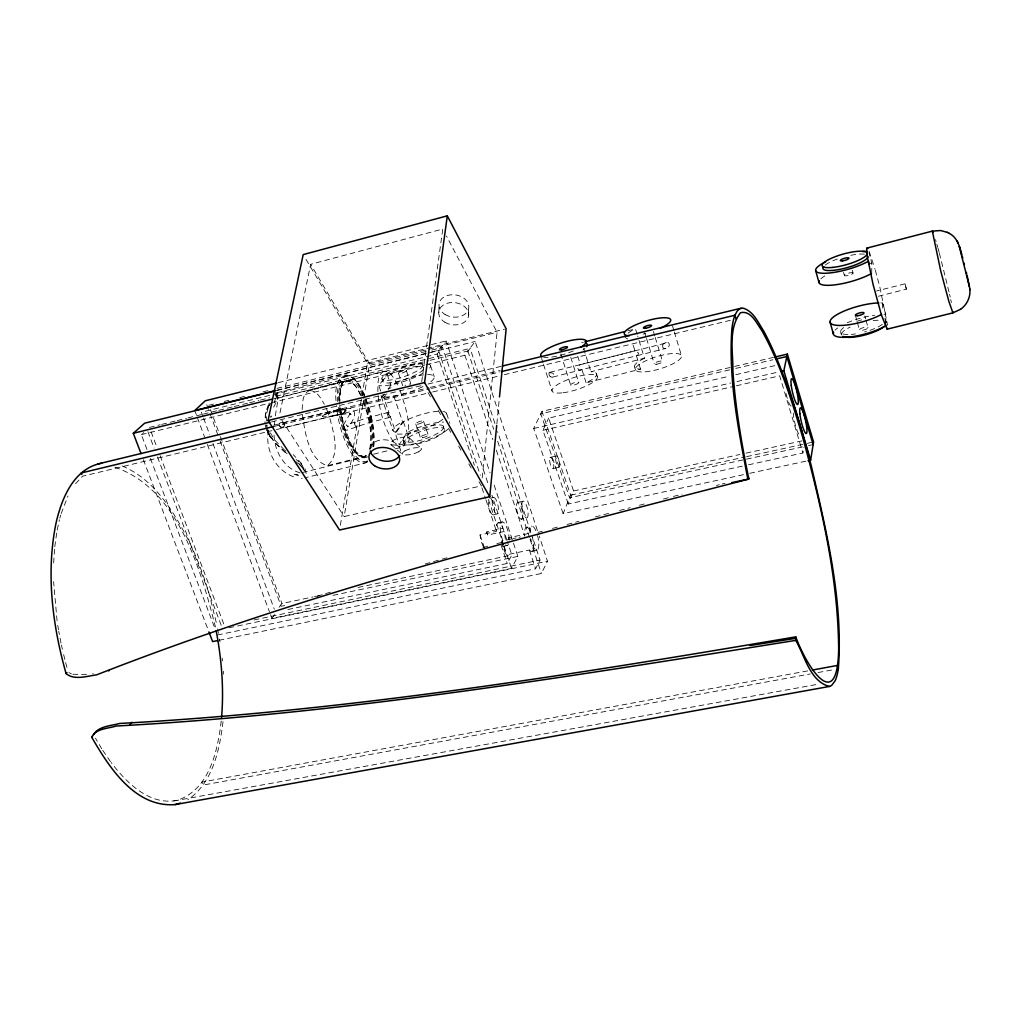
<?xml version="1.0" encoding="UTF-8"?>
<svg xmlns="http://www.w3.org/2000/svg" width="1021" height="1021" viewBox="0 0 1021 1021"><rect width="100%" height="100%" fill="white"/><g stroke="black" fill="none" stroke-linecap="round" stroke-linejoin="round"><path stroke-width="0.75" stroke-dasharray="5 3.75" d="M302.165 409.6C302.548 403.104 302.318 393.366 309.554 390.596L384.036 371.236C391.783 371.695 395.153 380.795 398.432 386.653M871.704 273.386L871.819 263.341L868.986 252.902M468.601 315.208L468.741 307.461M438.826 312.324L439.043 304.577M53.654 562.954L54.572 548.698M274.279 424.838L274.585 421.494M373.724 446.764C375.052 430.096 371.414 413.314 365.378 397.833M372.971 446.7C374.158 430.505 370.636 414.232 364.995 399.122M496.857 423.868L499.333 398.509M373.648 446.534C374.988 430.466 371.478 414.296 365.888 399.3M271.19 416.887L271.28 415.968M482.18 477.968L497.074 332.284L446.458 236.004M54.777 546.733L56.87 531.75M221.225 721.005C217.626 750.907 209.637 789.31 177.514 800.222C149.832 806.194 126.438 782.622 111.225 762.61M268.434 430.058C264.784 449.368 275.274 470.477 294.227 477.037M306.16 473.463L305.088 468.92L301.093 463.917M223.012 721.63C219.579 749.848 212.942 782.622 187.851 799.737M361.217 395.523C357.835 389.346 353.343 379.952 345.047 380.705L278.312 398.088M421.737 381.599L442.782 229.023L310.665 264.299L279.282 416.185M275.313 415.828L277.929 400.194L276.206 394.476L275.644 397.718M906.393 289.173L905.053 283.787L906.367 289.173L877.843 296.396M905.002 283.838L876.516 290.985M479.015 481.772L481.376 485.894L344.179 516.549L363.502 400.092M363.77 398.522L369.513 363.897L310.665 264.299M340.35 525.317L367.432 363.195L304.807 257.318M748.508 464.81L802.889 452.992L803.872 447.3M371.644 447.9C373.954 431.449 370.01 414.654 364.063 399.339M57.189 529.976L59.422 519.817M270.642 417.474L270.961 416.096M369.679 449.291C372.818 432.419 368.441 414.96 362.251 399.275M275.542 398.152L274.917 400.628M370.138 449.074C373.507 432.342 369.091 414.947 362.966 399.364M274.84 400.908L274.407 402.568M59.843 518.209L60.711 515.069M61.171 513.537L68.024 495.989M275.81 394.17L276.793 393.034L278.312 398.113M268.025 408.094L266.404 414.756L266.315 420.984M268.395 407.149L269.238 405.171M743.479 474.663L563.133 513.627L570.688 495.134L541.96 411.374L733.014 366.807M742.293 466.163L568.276 504.004L573.572 490.973L548.647 418.125L729.658 376.136M273.654 407.149L277.482 399.658M568.276 504.004L542.93 430.313L548.647 418.125M563.133 513.627L533.728 428.488L541.96 411.374M269.289 404.342L265.894 412.663L265.064 421.073M218.979 640.282L541.385 573.496L547.498 561.231L539.228 536.076M217.435 634.998L535.591 568.786L540.02 560.07L532.12 536.153M270.501 614.642L271.905 618.432L511.483 568.365L517.877 556.394L493.054 481.848M287.845 609.524L507.246 563.464L511.853 554.977L507.45 541.768M662.884 345.43C660.893 349.054 667.415 349.373 668.615 346.77A2.604 2.016 -79.3 0 0 667.619 342.405M268.434 404.827L265.46 412.624L264.95 423.039M277.584 399.492C279.524 397.948 274.177 396.186 276.78 393.123M438.022 411.284A28.46 7.249 -18.8 0 0 403.384 421.724L395.395 433.721L399.185 444.697L407.098 432.547A28.422 7.402 -18.8 0 1 443.535 422.094M381.088 395.51A23.343 5.526 -18.8 0 0 383.807 397.628L388.912 412.471A2.616 0.804 75.7 0 0 388.197 413.862A2.616 0.804 75.7 0 0 389.32 417.13A2.616 0.804 75.7 0 0 390.201 416.211L395.689 432.164L402.606 421.801L392.957 393.647M383.807 397.628L385.402 395.408M382.403 395.982L382.645 396.671L384.47 394.132M388.133 389.052L390.89 385.249A28.614 6.751 -18.8 0 1 423.626 374.886M380.731 391.12L378.817 385.542L387.125 374.286A28.652 6.611 -18.7 0 1 423.804 363.591M275.721 395.089L277.725 392.409M271.905 618.432L276.512 612.358M279.141 607.214L281.949 603.513L313.026 596.953M426.178 364.739L464.887 355.244L470.145 348.403L495.108 424.047M429.969 360.324L467.848 351.007L475.186 341.473L538.731 534.57M275.619 395.05L277.635 392.511M276.091 394.259L276.729 393.838M75.592 483.712L82.51 476.233L271.905 430.645M203.039 416.708L201.379 412.242L437.128 354.07L442.565 347.382L488.88 486.149M431.526 352.003L438.532 350.267L446.126 340.937L490.042 472.838M344.485 412.012L344.932 410.71L343.873 409.715M146.986 449.482L141.345 434.64L143.655 432.572M277.023 392.791L344.434 374.962C355.206 374.605 360.158 387.265 364.306 395.28M549.375 372.55L553.191 373.265L554.084 376.085A5.73 3.42 80.4 0 1 551.455 377.094L550.498 376.507M367.637 456.834C358.83 461.466 352.998 448.308 349.616 442.157C344.307 430.849 341.103 418.584 339.814 406.179M367.522 461.632L365.212 462.909L304.973 477.815M367.675 461.671C361.038 466.252 354.708 458.263 351.466 453.273C342.584 438.953 338.13 422.222 336.381 405.579M302.305 414.335C305.062 431.666 308.176 459.373 327.231 465.742C341.346 454.307 332.999 431.079 329.221 415.866A2.501 0.842 75.6 0 1 328.52 413.888L329.17 413.518A36.424 32.953 34.4 0 1 331.098 412.612L333.101 411.731M367.637 460.93C361.498 464.006 356.227 457.063 353.177 452.686C344.217 438.571 339.802 421.954 338.053 405.465M418.725 451.907L421.545 449.342A1.417 1.047 -37.7 0 0 421.571 448.73L418.533 447.453M404.98 450.695L402.146 453.235A1.404 1.047 -37 0 0 402.121 453.847L405.158 455.149M634.909 350.841L580.4 364.688C576.533 365.531 576.788 371.733 581.957 369.628L637.512 355.525L638.623 353.113L634.947 350.841L632.241 342.188M343.541 413.377L346.068 410.697M324.716 414.615L324.908 414.526A49.11 44.503 35.2 0 1 326.171 413.939L333.688 411.093A57.125 50.808 27.8 0 1 336.751 410.123L337.338 410.059M363.361 395.204C352.5 365.02 332.604 371.567 336.113 401.674M378.153 395.893C379.365 407.89 382.39 419.746 387.278 430.785C390.673 436.809 394.693 448.449 403.333 446.675C414.539 430.403 405.516 407.609 400.041 390.328M317.365 596.2L322.827 594.503M325.597 593.66L331.136 591.95M337.058 410.314L338.462 409.919M425.119 564.039L430.747 562.405M433.58 561.601L439.26 559.967M442.119 559.151L447.836 557.517M483.01 547.588L488.536 546.031M496.882 543.708L502.485 542.151M538.016 532.375L542.355 531.188M552.501 528.431L558.334 526.849M567.127 524.475L578.933 521.297M595.345 516.92L608.886 513.321M619.517 510.5L630.212 507.692M639.427 505.267L645.055 503.8M663.433 499.014L670.529 497.163M627.8 330.791L635.47 328.826L637.27 334.697M673.401 496.423L681.99 494.202M388.503 412.356L366.348 418.087L346.208 424.991L347.816 426.638L347.995 425.91L347.727 426.88C357.031 417.921 358.524 404.278 341.078 409.37M389.652 417.398L367.726 423.077L346.821 430.224L343.592 429.088L342.609 426.37L350.216 413.403L349.961 414.36L350.063 412.816L350.662 414.539L349.424 413.786L351.109 414.552L346.974 413.811L329.311 415.866M343.554 413.416A22.322 20.739 45.8 0 1 340.248 414.5L338.41 414.909A58.044 53.96 47.7 0 1 335.258 415.547L327.116 416.645A49.57 45.205 39 0 1 325.699 416.759L325.482 416.759A20.65 18.774 37.7 0 1 323.517 416.785L322.355 416.479M549.77 372.308L667.594 342.609M552.859 377.043L581.064 369.896M637.091 355.704L665.947 348.391M644.481 358.231A24.121 6.279 -16.9 0 0 640.537 369.155L586.131 382.837A23.789 6.152 -17.6 0 0 590.929 371.759L644.481 358.231L637.717 336.177M716.436 485.447L719.307 484.733M278.414 382.62L429.892 344.97M431.436 344.588L446.126 340.937M367.432 363.195L504.604 329.17M369.513 363.897L497.074 332.284M327.818 465.602L367.471 455.736M373.571 454.217L388.822 450.427M394.923 448.908L402.555 447.007M302.42 472.544L364.318 457.178L367.496 454.651L364.14 456.527L360.298 455.506L355.882 451.512L351.505 444.99L343.962 426.242L340.07 405.669M722.179 484.018L725.063 483.303M208.833 405.26L213.478 404.112M224.314 401.432L228.946 400.27M239.782 397.59L244.427 396.442M263.01 391.847L269.199 390.316M276.933 388.401L425.527 351.607M431.73 350.075L442.565 347.382M277.125 390.175L429.981 352.373M276.385 390.622L475.186 341.473M149.411 427.416L160.195 424.749M161.739 424.379L175.625 420.958M177.169 420.575L186.409 418.291M187.953 417.921L201.839 414.5M203.383 414.118L217.256 410.697M218.8 410.314L232.673 406.907M234.217 406.524L248.09 403.104M249.635 402.721L258.887 400.449M260.432 400.066L269.684 397.782M275.849 396.263L470.145 348.403M274.036 398.675L428.424 360.707M141.345 434.64L269.838 403.116M271.382 402.733L424.634 365.122M271.522 421.928L421.839 385.53M428.041 384.024L500.877 366.386M273.756 425.195L428.769 387.75M430.326 387.38L500.086 370.534M273.717 426.523L429.981 388.822M431.5 388.452L500.162 371.886M276.461 429.56L431.156 392.319M432.674 391.962L498.312 376.162M504.336 374.707L731.534 320.032M363.744 457.319C348.008 454.141 341.001 422.681 338.972 405.631M734.558 366.437L773.395 357.376M729.607 369.844L540.785 413.824L569.603 497.776L744.896 459.501M735.796 368.402L772.935 359.749M735.847 374.707L779.163 364.663M533.728 428.488L730.755 383.015M736.971 381.573L777.338 372.257M542.93 430.313L734.814 386.142M736.358 385.785L779.687 375.817L802.889 452.992M337.619 415.062L340.248 414.5M550.179 457.408L556.113 456.068M553.267 468.562L559.214 467.235M489.863 498.274L493.692 497.418M498.082 522.88L502.345 521.935M517.928 502.306L523.275 501.132M573.572 490.973L739.842 454.498M746.057 453.145L801.995 440.868M570.688 495.134L745.075 456.974M746.632 456.642L805.786 443.701M807.343 443.356L813.571 441.991M746.453 459.156L802.289 446.968M808.504 445.615L813.15 444.594M493.156 514.826L497.01 513.984A8.462 2.68 77.6 0 0 496.857 501.464A8.462 2.68 77.6 0 0 492.16 501.668A8.462 2.68 77.6 0 0 497.01 513.984M496.321 450.184L524.756 536.076A12.29 3.727 78 0 1 526.211 527.385L531.979 526.121M521.323 519.191A8.627 2.642 77.7 0 0 521.067 506.403A8.627 2.642 77.7 0 0 516.46 506.646A8.627 2.642 77.7 0 0 521.323 519.191L526.683 518.03A8.627 2.616 77.7 0 0 526.402 505.229A8.627 2.616 77.7 0 0 521.82 505.472A8.627 2.616 77.7 0 0 526.683 518.03M749.708 473.31L806.769 460.982M506.965 540.3L504.017 531.507L487.732 535.004A12.01 3.893 78 0 0 486.685 531.89L502.983 528.38L491.905 495.198M483.533 546.924A12.01 3.893 78 0 1 480.061 534.915L496.5 531.367A12.048 3.803 77.9 0 1 500.481 523.901A12.048 3.803 77.9 0 1 505.331 541.347M384.036 371.236C376.723 374.681 378.127 385.134 377.859 391.86M509.122 539.93L508.407 537.812L531.06 532.975L497.61 431.615M503.276 545.125L501.885 540.964L506.161 540.045M507.59 539.739L511.866 538.833M513.295 538.526L516.167 537.914M519.025 537.301L520.455 536.995M501.885 540.964A12.239 3.854 78 0 0 506.531 554.85L529.376 550.025A12.29 3.727 78 0 0 533.153 549.081A12.29 3.727 78 0 0 532.464 537.493M314.57 596.634L319.241 595.651M358.065 587.445L511.853 554.977M284.642 605.542L281.132 606.283L219.362 438.953M333.025 595.345L517.877 556.394M254.089 619.938L540.02 560.07M228.959 627.775L547.498 561.231M334.799 415.598L283.915 427.748L281.017 427.608L279.422 425.54L280.673 426.88L280.009 426.472M531.967 551.187L536.829 550.217L531.188 551.34M507.067 545.546L503.723 546.209A12.048 3.803 77.9 0 1 502.472 546.222M807.688 670.899L201.852 782.099L203.013 785.085L810.24 673.962M818.051 672.533L835.216 669.393M173.749 800.975L818.587 684.134M339.406 409.638L282.243 422.911L284.463 424.838L283.532 423.319M93.345 673.732L92.439 673.886M364.778 457.14C347.421 453.515 342.686 422.528 339.853 405.567M309.554 390.596C317.059 390.469 321.053 398.726 324.346 404.316M302.165 478.492L301.437 478.543M86.568 674.651L72.772 674.256M341.741 409.281L344.549 409.395L346.017 410.48M299.944 472.761C283.417 468.218 273.985 449.967 274.049 433.67M114.76 467.184C177.973 488.689 200.665 568.991 215.431 626.971M71.406 673.873L68.943 672.597M122.073 465.959C154.694 479.398 174.004 512.044 189.396 542.113A197.819 98.539 79.5 0 1 209.65 595.6L217.128 626.052M391.017 444.748L397.59 445.309A29.915 25.117 -48.7 0 0 403.014 444.033C411.08 443.344 411.603 434.563 402.593 437.371A30.26 25.653 -50.3 0 0 397.169 438.634C394.987 439.515 388.516 441.621 391.017 444.748L402.772 454.575M287.169 453.771L286.301 453.082M285.854 452.724L276.142 443.905L269.748 435.533A21.62 12.622 59.9 0 1 265.6 424.978M296.103 459.463L298.923 461.875M285.446 452.66L274.049 441.863L266.813 430.122M285.918 451.244L285.025 450.478M409.191 437.907L420.92 448.002M284.578 450.095L274.572 439.885L268.663 430.058M298.566 463.164L302.203 466.878L304.5 471L301.118 463.075L293.231 454.626M110.51 761.666L102.7 750.295M269.94 436.235L270.003 436.312A1.723 0.766 63.2 0 0 270.323 436.733M281.873 420.205L344.179 516.549M269.659 435.814L269.518 435.571A16.234 7.313 62.9 0 1 265.345 425.515M101.781 748.827L95.502 738.247M428.016 392.575L431.156 398.062M438.213 410.416L440.574 414.526M448.423 428.258L450.772 432.368M458.62 446.088L460.969 450.21M468.818 463.93L471.166 468.052M284.17 425.974A2.45 2.246 37.1 0 0 284.323 424.277L284.336 424.404M360.464 395.369C351.735 372.882 337.657 380.054 339.789 400.666M362.481 395.752C353.84 371.35 336.394 376.94 338.691 400.538M364.293 395.459C353.687 366.054 334.416 372.193 337.785 401.661M326.261 408.311L328.52 413.888M267.132 430.849L268.842 434.41L266.813 430.058M869.101 251.357L874.487 267.387M303.199 469.596L302.79 466.316M143.31 459.59L208.335 630.378M147.879 431.628L154.082 448.028M157.464 456.961L221.225 625.35M150.368 458.391L215.176 629.064M151.095 431.857L157.26 448.168M160.067 455.583L224.569 626.115M195.266 411.884L196.249 414.552M197.359 417.538L204.557 436.95M207.34 444.416L269.391 611.656M206.74 404.75L209.484 412.19M210.032 413.671L218.813 437.473M203.587 418.202L209.662 434.614M212.981 443.561L274.292 609.154M210.479 409.727L219.821 435.074M220.37 436.567L281.949 603.513M266.175 425.017L267.732 429.318M268.255 430.747L270.374 436.643M381.229 396.339L393.085 430.734M381.892 378.753L382.811 381.433M403.04 440.293L403.946 442.935M398.484 373.329L402.708 385.721M415.751 423.983L420.384 437.562M387.125 374.286L390.89 385.249M403.384 421.724L407.098 432.547M406.371 370.61A4.173 0.957 -18.7 0 1 400.615 373.405A4.173 0.957 -18.7 0 1 400.232 371.784A4.173 0.957 -18.7 0 1 406.371 370.61L411.004 384.292M423.549 421.188L428.156 434.755M422.911 365.11A21.62 4.952 -18.7 0 1 393.276 379.57A21.62 4.952 -18.7 0 1 391.056 371.261A21.62 4.952 -18.7 0 1 422.911 365.11L423.817 367.79A21.62 4.99 -18.7 0 1 394.208 382.275A21.62 4.99 -18.7 0 1 391.962 373.928A21.62 4.99 -18.7 0 1 423.817 367.79M443.701 426.752A21.441 5.577 -18.8 0 1 414.513 441.659A21.441 5.577 -18.8 0 1 411.935 432.33A21.441 5.577 -18.8 0 1 443.701 426.752L444.594 429.382A21.428 5.603 -18.8 0 1 415.419 444.314A21.428 5.603 -18.8 0 1 412.829 434.946A21.428 5.603 -18.8 0 1 444.594 429.382M480.061 534.915L484.656 548.558M486.685 531.89L487.732 535.004M430.492 365.569L434.219 376.672M446.636 413.594L449.865 423.166M438.532 350.267L480.355 475.288M488.434 499.448L503.583 544.755M504.093 546.273L511.483 568.365M503.749 546.516L506.531 554.85M437.128 354.07L474.357 465.257M481.912 487.796L485.434 498.312M485.932 499.818L496.5 531.367M501.081 545.061L507.246 563.464M467.848 351.007L493.692 429.203M497.674 441.263L529.58 537.786M530.078 539.292L541.385 573.496M464.887 355.244L492.824 439.63M529.376 550.025L535.591 568.786M541.615 358.473L543.032 362.889M543.504 364.369L552.016 390.877M560.771 353.981L570.624 384.955M577.695 356.112L580.4 364.688M581.957 369.628L586.131 382.837M570.777 357.401L578.728 382.492A4.237 1.098 -17.6 0 1 572.781 385.3A4.237 1.098 -17.6 0 1 572.513 383.385A4.237 1.098 -17.6 0 1 578.728 382.492M596.519 373.877L597.362 376.558M583.604 348.442L590.929 371.759M634.552 367.037L635.445 369.908M636.44 355.831L640.537 369.155M653.414 331.468L654.78 335.947M655.227 337.453L662.514 361.396M644.685 332.489L646.063 336.968M646.523 338.474L654.282 363.897M935.504 239.603L936.066 241.466M672.52 325.98L673.886 330.472M674.332 331.978L681.569 355.984A24.108 6.317 -16.9 0 1 647.544 371.58A24.108 6.317 -16.9 0 1 646.216 360.579A24.108 6.317 -16.9 0 1 681.569 355.984M874.755 268.332L875.035 269.289M936.857 244.21L937.725 247.248M875.316 270.246L879.592 286.059M937.954 248.065L939.129 252.315M840.628 332.016L841.419 334.862M843.55 272.377L844.367 275.351M855.356 315.195L856.976 321.053M857.385 322.521L859.401 329.847M66.939 667.377L65.331 661.429M852.254 270.144L853.071 273.118A4.505 1.098 -15.5 0 1 846.498 275.798A4.505 1.098 -15.5 0 1 846.588 273.807A4.505 1.098 -15.5 0 1 853.071 273.118M864.838 315.948L865.642 318.884M866.038 320.352L868.054 327.69A4.48 1.212 -15.2 0 1 861.545 330.396A4.48 1.212 -15.2 0 1 861.584 328.226A4.48 1.212 -15.2 0 1 868.054 327.69M880.829 302.931A30.783 8.079 -15.3 0 1 882.603 303.033L885.807 314.787L885.896 322.572M885.347 319.79L886.126 322.649A23.177 6.254 -15.2 0 0 885.807 322.074M267.285 426.127L266.979 424.953M939.371 253.208L949.377 293.346M64.821 659.426L62.843 651.321M879.86 287.156L887.619 325.342M949.594 294.303L950.206 297.034M62.37 649.267L61.464 645.144M950.755 299.574L951.393 302.612M61.018 643.077L58.784 631.399M217.652 628.949L218.43 633.288M219.477 639.069L220 641.967M57.763 625.337L58.516 629.88M57.061 620.781L53.603 581.638M222.195 658.073L222.45 661.008M223.382 671.244L223.637 674.166M322.304 416.389L322.751 415.738A15.034 13.643 36.6 0 1 324.729 414.654M339.712 404.15L340.542 388.069L342.418 383.156L344.907 380.744L342.316 382.773L340.733 386.717L339.457 400.896M882.603 303.033L882.655 310.678M841.393 334.199A23.177 6.254 -15.2 0 1 850.212 327.09M873.172 320.594A23.177 6.254 -15.2 0 1 880.128 320.288M882.335 324.359A23.177 6.215 -15.3 0 1 864.647 331.965M855.458 333.918A23.177 6.215 -15.3 0 1 851.335 334.39M847.851 334.518A23.177 6.215 -15.3 0 1 845.082 326.618M856.861 321.334A23.177 6.215 -15.3 0 1 863.549 319.407M884.505 318.731A23.177 6.215 -15.3 0 1 885.028 319.216M825.21 265.09A23.381 5.564 -15.6 0 1 837.399 259.04M850.787 255.301A23.381 5.564 -15.6 0 1 864.519 254.203M820.82 278.899A30.949 7.543 -15.5 0 1 825.096 275.759M870.045 263.29A30.949 7.543 -15.5 0 1 871.819 263.341M835.127 330.128A30.732 8.245 -15.3 0 1 837.705 327.945M847.2 322.789A30.732 8.245 -15.3 0 1 874.78 315.221M884.033 314.685A30.732 8.245 -15.3 0 1 885.807 314.787M405.005 385.479A4.173 0.983 -18.8 0 1 405.745 385.159M409.344 384.126A4.173 0.983 -18.8 0 1 410.812 384.164M428.871 364.152A28.652 6.611 -18.7 0 1 428.96 368.862M423.166 373.137A28.652 6.611 -18.7 0 1 378.817 385.542M427.518 374.592A28.614 6.751 -18.8 0 1 428.718 383.22M422.949 386.525A28.614 6.751 -18.8 0 1 382.645 396.671M447.862 429.203A28.422 7.402 -18.8 0 1 423.689 441.314A28.422 7.402 -18.8 0 1 399.185 444.697M442.872 411.425A28.46 7.249 -18.8 0 1 445.998 416.109M442.833 419.299A28.46 7.249 -18.8 0 1 418.508 430.671A28.46 7.249 -18.8 0 1 395.395 433.721M395.689 432.164A23.228 5.909 -18.8 0 1 402.606 421.801M390.226 416.53A2.425 1.11 69.1 0 1 388.95 414.564A2.425 1.11 69.1 0 1 388.899 412.433M388.222 389.129A23.343 5.526 -18.8 0 1 390.928 387.712M338.462 409.893A23.942 21.39 28.9 0 1 341.729 409.23M333.203 411.91A55.491 49.34 27.6 0 1 337.147 410.519M274.994 392.983A42.461 4.709 -79.9 0 1 276.181 392.983M297.979 474.51A39.283 9.138 22.1 0 1 295.937 474.28M298.745 475.748A42.729 11.231 38.5 0 1 291.291 472.965M295.886 461.671A60.201 19.169 21.7 0 1 298.094 463.534M299.127 464.402A35.697 13.975 16.3 0 1 304.092 470.898M300.685 463.1A58.35 21.147 17.7 0 1 301.54 463.993M268.408 406.116A51.612 24.249 68.2 0 1 271.663 402.836M284.068 426.191A2.808 2.578 45 0 1 282.192 427.174A3.178 2.872 41.9 0 1 280.749 426.88M283.021 422.745A2.45 2.259 32.3 0 1 284.31 424.174M282.753 422.592A2.808 2.527 33.4 0 0 280.558 422.72A3.191 2.833 32.3 0 0 279.537 423.613M279.192 425.476A2.374 2.106 37.8 0 1 279.55 423.689M280.686 426.829A2.361 2.106 41.1 0 1 279.269 425.566M337.479 410.34A15.443 13.771 28.7 0 1 343.707 409.485M344.473 412.242A15.902 14.651 37.4 0 1 338.883 414.296M573.304 350.918A23.891 5.794 -17.6 0 1 543.695 357.286M645.476 333.51A24.223 5.909 -17 0 1 643.115 334.109M627.838 338.946A24.21 5.947 -17 0 1 626.052 338.193M628.094 333.114A24.21 5.947 -17 0 1 635.47 328.826M584.969 348.391A23.879 5.832 -17.6 0 1 583.029 349.82M581.766 342.609A23.879 5.832 -17.6 0 1 583.233 342.686M550.485 376.826A2.565 1.353 68.7 0 1 549.132 374.643A2.565 1.353 68.7 0 1 549.336 372.474M662.463 345.072A5.832 4.939 -71.8 0 1 666.343 342.571M370.138 448.768A15.404 10.618 8.4 0 1 387.112 440.038A15.404 10.618 8.4 0 1 400.526 453.452M405.056 450.886A23.751 17.383 -36.7 0 1 418.431 447.696M418.648 451.716A23.649 17.599 -37.3 0 1 405.26 454.894M508.101 544.895A12.048 3.79 77.9 0 1 505.497 544.844M502.945 540.811A12.048 3.79 77.9 0 1 500.367 525.305A12.048 3.79 77.9 0 1 505.293 524.449A12.048 3.79 77.9 0 1 509.173 539.739M491.267 499.129A8.449 2.693 77.7 0 1 494.649 511.827A8.449 2.693 77.7 0 1 490.284 511.547A8.449 2.693 77.7 0 1 488.906 498.975M537.544 535.451A12.303 3.701 78 0 1 537.174 550.128A12.303 3.701 78 0 1 530.665 538.475M529.976 533A12.303 3.701 78 0 1 531.89 526.134A12.303 3.701 78 0 1 536.446 532.018M526.211 527.385A12.29 3.727 78 0 1 531.06 532.975M508.407 537.812A12.239 3.854 78 0 1 509.096 539.752M798.779 434.091A13.133 2.233 77.1 0 1 793.317 413.071M791.186 405.962A13.196 2.246 77 0 1 785.443 390.775M271.612 438.762L269.48 435.533L271.612 438.762M422.541 437.728A4.135 1.085 -18.8 0 0 428.195 434.844A4.135 1.085 -18.8 0 0 422.081 435.903A4.135 1.085 -18.8 0 0 422.541 437.728M417.883 424.136A4.148 1.059 -18.8 0 0 423.587 421.277A4.148 1.059 -18.8 0 0 417.487 422.337A4.148 1.059 -18.8 0 0 417.883 424.136M369.793 418.419A2.604 0.83 75.7 0 0 371.44 422.069A2.604 0.83 75.7 0 0 371.197 418.125A2.604 0.83 75.7 0 0 369.793 418.419M354.517 423.626A2.604 0.753 66.4 0 0 356.661 427.135A2.604 0.753 66.4 0 0 355.844 423.421A2.604 0.753 66.4 0 0 354.517 423.626M563.171 392.753A23.777 6.19 -17.6 0 0 597.451 377.157A23.777 6.19 -17.6 0 0 563.503 381.446A23.777 6.19 -17.6 0 0 563.171 392.753M656.286 364.255A4.301 1.123 -16.9 0 0 662.527 361.511A4.301 1.123 -16.9 0 0 656.388 362.2A4.301 1.123 -16.9 0 0 656.286 364.255M445.079 314.481A14.996 11.142 7.4 0 0 468.754 308.01A14.996 11.142 7.4 0 0 447.849 295.388A14.996 11.142 7.4 0 0 445.079 314.481M444.888 322.228A15.034 11.129 7.3 0 0 468.613 315.757A15.034 11.129 7.3 0 0 447.657 303.148A15.034 11.129 7.3 0 0 444.888 322.228M555.603 459.042A5.871 1.659 77.3 0 0 558.934 467.376A5.871 1.659 77.3 0 0 558.449 458.531A5.871 1.659 77.3 0 0 555.603 459.042M549.655 460.382A5.858 1.685 77.3 0 0 552.986 468.716A5.858 1.685 77.3 0 0 552.514 459.858A5.858 1.685 77.3 0 0 549.655 460.382"/><path stroke-width="1.5" d="M959.332 246.661L969.312 286.276L967.066 275.338M221.557 717.533C224.033 688.575 221.595 659.362 216.197 630.863M499.486 396.927L506.148 328.788L447.3 215.839L303.199 254.599L268.051 420.512L339.572 530.001L489.735 496.755L496.704 425.451M93.613 734.622C98.361 726.122 111.149 725.854 119.776 723.455C346.744 711.114 571.875 674.843 795.767 636.862L795.755 640.384C570.331 676.272 344.294 713.743 116.152 726.033C108.456 728.547 94.647 728.7 91.852 737.417C109.375 767.779 135.155 807.713 175.153 804.586L829.435 686.457L831.579 685.474L835.038 680.93A161.305 29.099 77.7 0 0 838.343 668.819C843.435 600.386 826.627 532.4 811.363 466.163A220.383 40.789 77.6 0 0 794.057 406.052C785.608 380.527 776.534 355.04 763.836 331.251C758.233 322.738 753.421 310.882 742.663 308.036L739.625 308.827L737.047 311.265L734.954 315.234A162.339 29.673 77.3 0 0 731.866 329.234C728.318 379.697 738.438 429.981 747.87 479.308C528.47 535.872 307.844 592.091 96.638 674.843C87.053 676.106 74.125 680.548 66.071 673.566C52.326 624.814 45.817 572.692 56.129 522.624C61.745 498.197 73.959 468.18 101.717 463.228M489.735 496.755L424.57 382.556L447.3 215.839M887.67 328.328L887.172 329.158L952.912 312.86L960.557 309.312M808.058 460.701L810.623 460.152L813.571 441.991L787.37 354.121L774.952 357.018M810.623 460.152L783.834 370.763L787.37 354.121M747.87 479.308L748.419 477.509L748.852 478.977L731.751 482.652M795.767 636.862C806.233 665.718 837.36 715.491 838.649 649.369C838.113 577.21 821.395 506.161 802.595 436.873C791.671 400.411 780.338 363.565 761.628 330.23C756.587 323.274 750.933 310.116 740.519 312.72C727.922 328.711 733.167 351.977 732.912 371.108C735.375 407.417 741.501 443.369 748.852 478.977M130.063 724.553L131.926 722.268M91.852 737.417L92.452 736.703M108.762 670.95L109.375 670.274M66.071 673.566L66.927 672.52M867.735 248.652L866.969 248.09L866.625 249.111L867.225 256.143L873.019 284.221L881.353 314.813L887.121 329.132M960.455 309.389C966.976 304.934 970.856 296.766 969.784 288.892M141.051 453.656L133.292 433.3L144.676 423.192L274.84 391.005M175.153 804.586L180.423 803.106M866.969 248.09L932.339 231.116L940.673 230.542L947.284 232.367M584.842 341.831L624.724 331.583M276.857 383.003L205.272 400.794L194.769 410.544L275.581 390.558M133.292 433.3L272.492 399.058M268.051 420.512L424.57 382.556M97.952 463.955L269.978 422.298M502.421 366.003L741.08 308.214M273.717 426.523L81.246 472.965L81.795 474.395M501.668 371.529L734.954 315.234L736.052 318.948M776.037 359.022L786.872 356.508L813.15 444.594M781.244 371.363L783.834 370.763M217.422 640.601L212.61 641.596L208.909 631.871M812.371 670.044L837.36 665.462L838.343 668.819M796.189 638.265L749.797 645.553M829.435 686.457C809.998 681.479 804.816 655.865 795.755 640.384M949.198 233.337C957.43 237.497 959.663 246.674 961.871 254.816M947.169 232.303L949.313 233.388M959.383 246.635L959.817 247.72M958.183 243.138L957.098 241.071M933.066 232.278L932.339 231.116L940.775 271.114L948.841 301.31L952.887 312.86L952.989 311.916M815.651 270.578L818.982 282.523M830.099 322.228L833.378 334.007M869.228 264.286L868.399 261.248A31 7.377 -15.6 0 1 824.674 273.283A31 7.377 -15.6 0 1 825.581 261.874M885.526 324.193L885.73 324.946M962.305 256.411L962.752 258.083M964.041 263.086L964.411 264.49M966.351 272.365L966.67 273.666M969.286 285.752L969.886 289.594M884.16 326.388A23.177 6.254 -15.2 0 1 863.064 335.45A23.177 6.254 -15.2 0 1 842.848 336.381M868.041 256.526A23.381 5.564 -15.6 0 1 842.363 268.829A23.381 5.564 -15.6 0 1 823.628 266.596M862.579 251.574A31 7.377 -15.6 0 1 866.803 251.383M871.423 273.539A30.949 7.543 -15.5 0 1 836.314 284.668A30.949 7.543 -15.5 0 1 819.289 280.839M881.582 314.366A30.783 8.079 -15.3 0 1 839.926 325.457A30.783 8.079 -15.3 0 1 837.271 314.442A30.783 8.079 -15.3 0 1 878.826 302.931M885.666 325.852A30.732 8.245 -15.3 0 1 850.787 336.853A30.732 8.245 -15.3 0 1 833.634 332.195M541.947 356.801A23.891 5.794 -17.6 0 1 552.399 346.361A23.891 5.794 -17.6 0 1 581.357 339.278A23.891 5.794 -17.6 0 1 580.426 347.395M629.166 335.832A24.223 5.909 -17 0 1 633.722 325.776A24.223 5.909 -17 0 1 666.56 317.812A24.223 5.909 -17 0 1 660.242 328.303M625.324 337.07A24.21 5.947 -17 0 1 625.49 336.049M586.041 343.298A23.879 5.832 -17.6 0 1 586.679 346.642M399.683 455.506A15.404 10.618 8.4 0 1 383.679 460.994A15.404 10.618 8.4 0 1 370.266 450.899M857.5 315.706A4.48 1.174 -15.3 0 0 864.034 313.013A4.48 1.174 -15.3 0 0 857.551 313.587A4.48 1.174 -15.3 0 0 857.5 315.706M832.894 267.387A23.394 5.526 -15.6 0 0 867.25 253.604A23.394 5.526 -15.6 0 0 833.889 257.203A23.394 5.526 -15.6 0 0 832.894 267.387M842.389 260.891A4.518 1.072 -15.6 0 0 848.987 258.224A4.518 1.072 -15.6 0 0 842.491 258.951A4.518 1.072 -15.6 0 0 842.389 260.891M561.524 349.833A4.263 1.034 -17.6 0 0 567.51 347.063A4.263 1.034 -17.6 0 0 561.282 348.033A4.263 1.034 -17.6 0 0 561.524 349.833M645.655 328.239A4.326 1.059 -17 0 0 651.589 325.469A4.326 1.059 -17 0 0 645.119 326.503A4.326 1.059 -17 0 0 645.655 328.239M374.49 465.678A15.455 10.618 8.4 0 0 399.428 461.135A15.455 10.618 8.4 0 0 378.88 447.785A15.455 10.618 8.4 0 0 374.49 465.678M799.877 413.658A13.145 2.195 77.1 0 0 806.041 433.517A13.145 2.195 77.1 0 0 804.063 414.96A13.145 2.195 77.1 0 0 799.877 413.658M791.262 385.517A13.209 2.208 77 0 0 797.592 404.52A13.209 2.208 77 0 0 795.053 384.904A13.209 2.208 77 0 0 791.262 385.517"/></g></svg>
